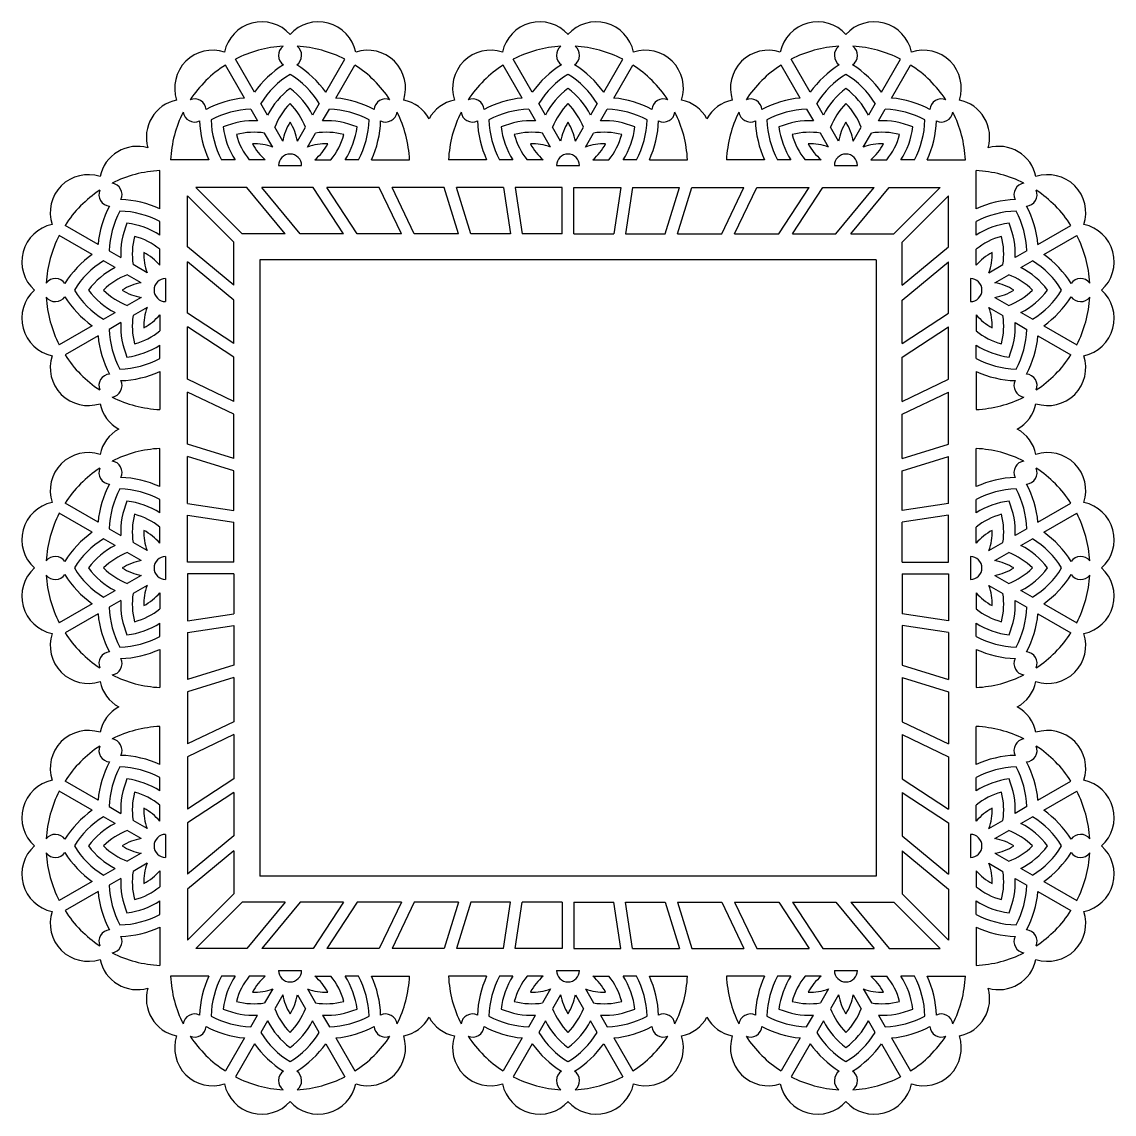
# Model space of a CAD drawing. Extents: x -547 to -71, y 15 to 205.
# Drawn here: x -259.9 to -70.9, y 14.8 to 203.7 of the extents above; entities that cross this region are included whole.
import ezdxf

# ---------------------------------------------------------------- set-up
doc = ezdxf.new("R2010")
doc.units = 0
doc.layers.get('0').update_dxf_attribs({"linetype": 'CONTINUOUS'})

msp = doc.modelspace()

# ---------------------------------------------------------------- linework, layer by layer
for p, q in [((-219.630708, 191.549411), (-222.927062, 197.258863)), ((-207.293326, 191.549411), (-203.996973, 197.258863)), ((-171.567948, 191.549411), (-174.864301, 197.258863)), ((-159.230566, 191.549411), (-155.934213, 197.258863)), ((-123.505187, 191.549411), (-126.801541, 197.258863)), ((-111.167806, 191.549411), (-107.871452, 197.258863)), ((-221.362759, 190.549411), (-224.659113, 196.258863)), ((-205.561276, 190.549411), (-202.264922, 196.258863)), ((-173.299999, 190.549411), (-176.596352, 196.258863)), ((-157.498515, 190.549411), (-154.202162, 196.258863)), ((-125.237238, 190.549411), (-128.533592, 196.258863)), ((-109.435755, 190.549411), (-106.139401, 196.258863)), ((-217.359234, 187.615102), (-218.515902, 189.618511)), ((-208.408132, 189.618511), (-209.564801, 187.615102)), ((-169.296473, 187.615102), (-170.453142, 189.618511)), ((-160.345372, 189.618511), (-161.50204, 187.615102)), ((-121.233713, 187.615102), (-122.390382, 189.618511)), ((-112.282611, 189.618511), (-113.43928, 187.615102)), ((-220.247953, 188.618511), (-219.091285, 186.615102)), ((-207.83275, 186.615102), (-206.676081, 188.618511)), ((-172.185193, 188.618511), (-171.028524, 186.615102)), ((-159.76999, 186.615102), (-158.613321, 188.618511)), ((-124.122433, 188.618511), (-122.965764, 186.615102)), ((-111.707229, 186.615102), (-110.550561, 188.618511)), ((-214.739879, 183.078247), (-216.128875, 185.484059)), ((-212.184156, 183.078247), (-210.795159, 185.484059)), ((-166.677119, 183.078247), (-168.066115, 185.484059)), ((-164.121395, 183.078247), (-162.732399, 185.484059)), ((-118.614358, 183.078247), (-120.003355, 185.484059)), ((-116.058635, 183.078247), (-114.669638, 185.484059)), ((-216.47193, 182.078247), (-217.860926, 184.484059)), ((-210.452105, 182.078247), (-209.063108, 184.484059)), ((-168.409169, 182.078247), (-169.798166, 184.484059)), ((-162.389344, 182.078247), (-161.000348, 184.484059)), ((-120.346409, 182.078247), (-121.735406, 184.484059)), ((-114.326584, 182.078247), (-112.937588, 184.484059)), ((-227.53145, 179.864925), (-234.124157, 179.864925)), ((-222.988501, 179.864925), (-225.301838, 179.864925)), ((-217.749792, 179.864925), (-220.527784, 179.864925)), ((-209.174243, 179.864925), (-206.39625, 179.864925)), ((-201.622196, 179.864925), (-203.935534, 179.864925)), ((-199.392585, 179.864925), (-192.799878, 179.864925)), ((-179.46869, 179.864925), (-186.061397, 179.864925)), ((-174.925741, 179.864925), (-177.239078, 179.864925)), ((-169.687031, 179.864925), (-172.465024, 179.864925)), ((-161.111483, 179.864925), (-158.33349, 179.864925)), ((-153.559436, 179.864925), (-155.872773, 179.864925)), ((-151.329824, 179.864925), (-144.737117, 179.864925)), ((-131.405929, 179.864925), (-137.998636, 179.864925)), ((-126.86298, 179.864925), (-129.176318, 179.864925)), ((-121.624271, 179.864925), (-124.402264, 179.864925)), ((-113.048722, 179.864925), (-110.270729, 179.864925)), ((-105.496675, 179.864925), (-107.810013, 179.864925)), ((-103.267064, 179.864925), (-96.674357, 179.864925)), ((-235.993697, 171.402678), (-235.993697, 177.995385)), ((-215.462017, 178.864925), (-211.462017, 178.864925)), ((-167.399257, 178.864925), (-163.399257, 178.864925)), ((-119.336497, 178.864925), (-115.336497, 178.864925)), ((-94.804817, 171.402678), (-94.804817, 177.995385)), ((-229.779484, 175.064925), (-221.779484, 167.064925)), ((-220.929274, 175.064925), (-229.779484, 175.064925)), ((-214.310659, 167.064925), (-220.929274, 175.064925)), ((-209.483322, 175.064925), (-218.333532, 175.064925)), ((-211.714917, 167.064925), (-218.333532, 175.064925)), ((-204.246093, 167.064925), (-209.483322, 175.064925)), ((-201.855635, 167.064925), (-207.092865, 175.064925)), ((-198.054876, 175.064925), (-207.092865, 175.064925)), ((-194.199032, 167.064925), (-198.054876, 175.064925)), ((-186.796703, 175.064925), (-195.834692, 175.064925)), ((-191.978848, 167.064925), (-195.834692, 175.064925)), ((-184.322244, 167.064925), (-186.796703, 175.064925)), ((-182.228758, 167.064925), (-184.703217, 175.064925)), ((-176.563125, 175.064925), (-184.703217, 175.064925)), ((-176.563125, 175.064925), (-175.325896, 167.064925)), ((-166.399257, 175.064925), (-174.539349, 175.064925)), ((-174.539349, 175.064925), (-173.302119, 167.064925)), ((-166.399257, 167.064925), (-166.399257, 175.064925)), ((-164.399257, 167.064925), (-164.399257, 175.064925)), ((-164.399257, 175.064925), (-156.259165, 175.064925)), ((-156.259165, 175.064925), (-157.496394, 167.064925)), ((-154.235389, 175.064925), (-155.472618, 167.064925)), ((-154.235389, 175.064925), (-146.095297, 175.064925)), ((-148.569756, 167.064925), (-146.095297, 175.064925)), ((-146.476269, 167.064925), (-144.001811, 175.064925)), ((-144.001811, 175.064925), (-134.963822, 175.064925)), ((-138.819666, 167.064925), (-134.963822, 175.064925)), ((-136.599481, 167.064925), (-132.743637, 175.064925)), ((-132.743637, 175.064925), (-123.705649, 175.064925)), ((-128.942878, 167.064925), (-123.705649, 175.064925)), ((-126.552421, 167.064925), (-121.315192, 175.064925)), ((-121.315192, 175.064925), (-112.464982, 175.064925)), ((-119.083597, 167.064925), (-112.464982, 175.064925)), ((-116.487854, 167.064925), (-109.86924, 175.064925)), ((-109.86924, 175.064925), (-101.01903, 175.064925)), ((-101.01903, 175.064925), (-109.01903, 167.064925)), ((-231.193697, 173.650712), (-223.193697, 165.650712)), ((-231.193697, 164.800502), (-231.193697, 173.650712)), ((-99.604817, 173.650712), (-107.604817, 165.650712)), ((-99.604817, 164.800502), (-99.604817, 173.650712)), ((-246.678183, 165.233987), (-252.387635, 168.53034)), ((-235.993697, 166.859729), (-235.993697, 169.173066)), ((-94.804817, 166.859729), (-94.804817, 169.173066)), ((-84.120331, 165.233987), (-78.410879, 168.53034)), ((-247.678183, 163.501936), (-253.387635, 166.79829)), ((-214.310659, 167.064925), (-221.779484, 167.064925)), ((-204.246093, 167.064925), (-211.714917, 167.064925)), ((-194.199032, 167.064925), (-201.855635, 167.064925)), ((-184.322244, 167.064925), (-191.978848, 167.064925)), ((-175.325896, 167.064925), (-182.228758, 167.064925)), ((-166.399257, 167.064925), (-173.302119, 167.064925)), ((-164.399257, 167.064925), (-157.496394, 167.064925)), ((-155.472618, 167.064925), (-148.569756, 167.064925)), ((-146.476269, 167.064925), (-138.819666, 167.064925)), ((-136.599481, 167.064925), (-128.942878, 167.064925)), ((-126.552421, 167.064925), (-119.083597, 167.064925)), ((-116.487854, 167.064925), (-109.01903, 167.064925)), ((-83.120331, 163.501936), (-77.410879, 166.79829)), ((-235.993697, 161.62102), (-235.993697, 164.399012)), ((-223.193697, 158.181887), (-231.193697, 164.800502)), ((-223.193697, 158.181887), (-223.193697, 165.650712)), ((-107.604817, 158.181887), (-107.604817, 165.650712)), ((-107.604817, 158.181887), (-99.604817, 164.800502)), ((-94.804817, 161.62102), (-94.804817, 164.399012)), ((-244.747283, 164.119181), (-242.743874, 162.962512)), ((-218.693697, 162.564925), (-218.693697, 55.976045)), ((-112.104817, 162.564925), (-218.693697, 162.564925)), ((-112.104817, 162.564925), (-112.104817, 55.976045)), ((-86.051231, 164.119181), (-88.05464, 162.962512)), ((-243.743874, 161.230462), (-245.747283, 162.38713)), ((-238.207019, 160.343158), (-240.612831, 161.732154)), ((-223.193697, 155.586145), (-231.193697, 162.20476)), ((-231.193697, 153.35455), (-231.193697, 162.20476)), ((-107.604817, 155.586145), (-99.604817, 162.20476)), ((-99.604817, 153.35455), (-99.604817, 162.20476)), ((-92.591495, 160.343158), (-90.185683, 161.732154)), ((-87.05464, 161.230462), (-85.051231, 162.38713)), ((-239.207019, 158.611107), (-241.612831, 160.000103)), ((-234.993697, 159.333245), (-234.993697, 155.333245)), ((-95.804817, 159.333245), (-95.804817, 155.333245)), ((-91.591495, 158.611107), (-89.185683, 160.000103)), ((-239.207019, 156.055383), (-241.612831, 154.666387)), ((-223.193697, 148.117321), (-223.193697, 155.586145)), ((-107.604817, 148.117321), (-107.604817, 155.586145)), ((-91.591495, 156.055383), (-89.185683, 154.666387)), ((-245.747283, 152.27936), (-243.743874, 153.436029)), ((-238.207019, 154.323333), (-240.612831, 152.934336)), ((-235.993697, 153.045471), (-235.993697, 150.267478)), ((-223.193697, 148.117321), (-231.193697, 153.35455)), ((-107.604817, 148.117321), (-99.604817, 153.35455)), ((-94.804817, 153.045471), (-94.804817, 150.267478)), ((-92.591495, 154.323333), (-90.185683, 152.934336)), ((-85.051231, 152.27936), (-87.05464, 153.436029)), ((-247.678183, 151.164554), (-253.387635, 147.868201)), ((-242.743874, 151.703978), (-244.747283, 150.547309)), ((-88.05464, 151.703978), (-86.051231, 150.547309)), ((-83.120331, 151.164554), (-77.410879, 147.868201)), ((-246.678183, 149.432503), (-252.387635, 146.13615)), ((-231.193697, 141.926104), (-231.193697, 150.964093)), ((-223.193697, 145.726863), (-231.193697, 150.964093)), ((-107.604817, 145.726863), (-99.604817, 150.964093)), ((-99.604817, 141.926104), (-99.604817, 150.964093)), ((-84.120331, 149.432503), (-78.410879, 146.13615)), ((-235.993697, 145.493424), (-235.993697, 147.806762)), ((-94.804817, 145.493424), (-94.804817, 147.806762)), ((-223.193697, 138.07026), (-223.193697, 145.726863)), ((-107.604817, 138.07026), (-107.604817, 145.726863)), ((-235.993697, 143.263813), (-235.993697, 136.671106)), ((-223.193697, 138.07026), (-231.193697, 141.926104)), ((-107.604817, 138.07026), (-99.604817, 141.926104)), ((-94.804817, 143.263813), (-94.804817, 136.671106)), ((-223.193697, 135.850075), (-231.193697, 139.705919)), ((-231.193697, 130.667931), (-231.193697, 139.705919)), ((-107.604817, 135.850075), (-99.604817, 139.705919)), ((-99.604817, 130.667931), (-99.604817, 139.705919)), ((-223.193697, 128.193472), (-223.193697, 135.850075)), ((-107.604817, 128.193472), (-107.604817, 135.850075)), ((-223.193697, 128.193472), (-231.193697, 130.667931)), ((-107.604817, 128.193472), (-99.604817, 130.667931)), ((-235.993697, 123.339917), (-235.993697, 129.932624)), ((-223.193697, 126.099986), (-231.193697, 128.574445)), ((-231.193697, 120.434353), (-231.193697, 128.574445)), ((-107.604817, 126.099986), (-99.604817, 128.574445)), ((-99.604817, 120.434353), (-99.604817, 128.574445)), ((-94.804817, 123.339917), (-94.804817, 129.932624)), ((-223.193697, 119.197124), (-223.193697, 126.099986)), ((-107.604817, 119.197124), (-107.604817, 126.099986)), ((-235.993697, 118.796969), (-235.993697, 121.110306)), ((-94.804817, 118.796969), (-94.804817, 121.110306)), ((-246.678183, 117.171227), (-252.387635, 120.46758)), ((-231.193697, 120.434353), (-223.193697, 119.197124)), ((-99.604817, 120.434353), (-107.604817, 119.197124)), ((-84.120331, 117.171227), (-78.410879, 120.46758)), ((-247.678183, 115.439176), (-253.387635, 118.735529)), ((-231.193697, 110.270485), (-231.193697, 118.410577)), ((-231.193697, 118.410577), (-223.193697, 117.173347)), ((-223.193697, 110.270485), (-223.193697, 117.173347)), ((-99.604817, 118.410577), (-107.604817, 117.173347)), ((-107.604817, 110.270485), (-107.604817, 117.173347)), ((-99.604817, 110.270485), (-99.604817, 118.410577)), ((-83.120331, 115.439176), (-77.410879, 118.735529)), ((-244.747283, 116.056421), (-242.743874, 114.899752)), ((-235.993697, 113.558259), (-235.993697, 116.336252)), ((-94.804817, 113.558259), (-94.804817, 116.336252)), ((-86.051231, 116.056421), (-88.05464, 114.899752)), ((-243.743874, 113.167701), (-245.747283, 114.32437)), ((-238.207019, 112.280397), (-240.612831, 113.669394)), ((-92.591495, 112.280397), (-90.185683, 113.669394)), ((-87.05464, 113.167701), (-85.051231, 114.32437)), ((-239.207019, 110.548347), (-241.612831, 111.937343)), ((-91.591495, 110.548347), (-89.185683, 111.937343)), ((-234.993697, 111.270485), (-234.993697, 107.270485)), ((-223.193697, 110.270485), (-231.193697, 110.270485)), ((-107.604817, 110.270485), (-99.604817, 110.270485)), ((-95.804817, 111.270485), (-95.804817, 107.270485)), ((-239.207019, 107.992623), (-241.612831, 106.603627)), ((-223.193697, 108.270485), (-231.193697, 108.270485)), ((-231.193697, 108.270485), (-231.193697, 100.130393)), ((-223.193697, 108.270485), (-223.193697, 101.367622)), ((-107.604817, 108.270485), (-99.604817, 108.270485)), ((-107.604817, 108.270485), (-107.604817, 101.367622)), ((-99.604817, 108.270485), (-99.604817, 100.130393)), ((-91.591495, 107.992623), (-89.185683, 106.603627)), ((-238.207019, 106.260572), (-240.612831, 104.871576)), ((-92.591495, 106.260572), (-90.185683, 104.871576)), ((-245.747283, 104.2166), (-243.743874, 105.373268)), ((-235.993697, 104.982711), (-235.993697, 102.204718)), ((-94.804817, 104.982711), (-94.804817, 102.204718)), ((-85.051231, 104.2166), (-87.05464, 105.373268)), ((-247.678183, 103.101794), (-253.387635, 99.80544)), ((-242.743874, 103.641218), (-244.747283, 102.484549)), ((-88.05464, 103.641218), (-86.051231, 102.484549)), ((-83.120331, 103.101794), (-77.410879, 99.80544)), ((-246.678183, 101.369743), (-252.387635, 98.07339)), ((-231.193697, 100.130393), (-223.193697, 101.367622)), ((-99.604817, 100.130393), (-107.604817, 101.367622)), ((-84.120331, 101.369743), (-78.410879, 98.07339)), ((-235.993697, 97.430664), (-235.993697, 99.744001)), ((-231.193697, 98.106617), (-223.193697, 99.343846)), ((-223.193697, 99.343846), (-223.193697, 92.440983)), ((-99.604817, 98.106617), (-107.604817, 99.343846)), ((-107.604817, 99.343846), (-107.604817, 92.440983)), ((-94.804817, 97.430664), (-94.804817, 99.744001)), ((-231.193697, 98.106617), (-231.193697, 89.966525)), ((-99.604817, 98.106617), (-99.604817, 89.966525)), ((-235.993697, 95.201052), (-235.993697, 88.608345)), ((-94.804817, 95.201052), (-94.804817, 88.608345)), ((-223.193697, 92.440983), (-231.193697, 89.966525)), ((-107.604817, 92.440983), (-99.604817, 89.966525)), ((-223.193697, 90.347497), (-231.193697, 87.873039)), ((-223.193697, 90.347497), (-223.193697, 82.690894)), ((-107.604817, 90.347497), (-99.604817, 87.873039)), ((-107.604817, 90.347497), (-107.604817, 82.690894)), ((-231.193697, 87.873039), (-231.193697, 78.83505)), ((-99.604817, 87.873039), (-99.604817, 78.83505)), ((-235.993697, 75.277157), (-235.993697, 81.869864)), ((-223.193697, 82.690894), (-231.193697, 78.83505)), ((-107.604817, 82.690894), (-99.604817, 78.83505)), ((-94.804817, 75.277157), (-94.804817, 81.869864)), ((-223.193697, 80.470709), (-231.193697, 76.614865)), ((-223.193697, 80.470709), (-223.193697, 72.814106)), ((-107.604817, 80.470709), (-99.604817, 76.614865)), ((-107.604817, 80.470709), (-107.604817, 72.814106)), ((-231.193697, 76.614865), (-231.193697, 67.576877)), ((-99.604817, 76.614865), (-99.604817, 67.576877)), ((-246.678183, 69.108466), (-252.387635, 72.40482)), ((-235.993697, 70.734208), (-235.993697, 73.047546)), ((-223.193697, 72.814106), (-231.193697, 67.576877)), ((-107.604817, 72.814106), (-99.604817, 67.576877)), ((-94.804817, 70.734208), (-94.804817, 73.047546)), ((-84.120331, 69.108466), (-78.410879, 72.40482)), ((-247.678183, 67.376415), (-253.387635, 70.672769)), ((-223.193697, 70.423649), (-231.193697, 65.18642)), ((-223.193697, 70.423649), (-223.193697, 62.954825)), ((-107.604817, 70.423649), (-99.604817, 65.18642)), ((-107.604817, 70.423649), (-107.604817, 62.954825)), ((-83.120331, 67.376415), (-77.410879, 70.672769)), ((-235.993697, 65.495499), (-235.993697, 68.273492)), ((-94.804817, 65.495499), (-94.804817, 68.273492)), ((-243.743874, 65.104941), (-245.747283, 66.26161)), ((-244.747283, 67.99366), (-242.743874, 66.836992)), ((-86.051231, 67.99366), (-88.05464, 66.836992)), ((-87.05464, 65.104941), (-85.051231, 66.26161)), ((-238.207019, 64.217637), (-240.612831, 65.606633)), ((-231.193697, 65.18642), (-231.193697, 56.33621)), ((-99.604817, 65.18642), (-99.604817, 56.33621)), ((-92.591495, 64.217637), (-90.185683, 65.606633)), ((-239.207019, 62.485586), (-241.612831, 63.874583)), ((-234.993697, 63.207724), (-234.993697, 59.207724)), ((-223.193697, 62.954825), (-231.193697, 56.33621)), ((-107.604817, 62.954825), (-99.604817, 56.33621)), ((-95.804817, 63.207724), (-95.804817, 59.207724)), ((-91.591495, 62.485586), (-89.185683, 63.874583)), ((-239.207019, 59.929863), (-241.612831, 58.540866)), ((-223.193697, 60.359082), (-231.193697, 53.740468)), ((-223.193697, 60.359082), (-223.193697, 52.890258)), ((-107.604817, 60.359082), (-99.604817, 53.740468)), ((-107.604817, 60.359082), (-107.604817, 52.890258)), ((-91.591495, 59.929863), (-89.185683, 58.540866)), ((-245.747283, 56.153839), (-243.743874, 57.310508)), ((-238.207019, 58.197812), (-240.612831, 56.808816)), ((-235.993697, 56.91995), (-235.993697, 54.141957)), ((-94.804817, 56.91995), (-94.804817, 54.141957)), ((-92.591495, 58.197812), (-90.185683, 56.808816)), ((-85.051231, 56.153839), (-87.05464, 57.310508)), ((-247.678183, 55.039034), (-253.387635, 51.74268)), ((-242.743874, 55.578457), (-244.747283, 54.421788)), ((-112.104817, 55.976045), (-218.693697, 55.976045)), ((-88.05464, 55.578457), (-86.051231, 54.421788)), ((-83.120331, 55.039034), (-77.410879, 51.74268)), ((-246.678183, 53.306983), (-252.387635, 50.010629)), ((-231.193697, 53.740468), (-231.193697, 44.890258)), ((-99.604817, 53.740468), (-99.604817, 44.890258)), ((-84.120331, 53.306983), (-78.410879, 50.010629)), ((-235.993697, 49.367903), (-235.993697, 51.681241)), ((-231.193697, 44.890258), (-223.193697, 52.890258)), ((-229.779484, 43.476045), (-221.779484, 51.476045)), ((-214.310659, 51.476045), (-221.779484, 51.476045)), ((-214.310659, 51.476045), (-220.929274, 43.476045)), ((-211.714917, 51.476045), (-218.333532, 43.476045)), ((-204.246093, 51.476045), (-211.714917, 51.476045)), ((-204.246093, 51.476045), (-209.483322, 43.476045)), ((-201.855635, 51.476045), (-207.092865, 43.476045)), ((-194.199032, 51.476045), (-201.855635, 51.476045)), ((-194.199032, 51.476045), (-198.054876, 43.476045)), ((-191.978848, 51.476045), (-195.834692, 43.476045)), ((-184.322244, 51.476045), (-191.978848, 51.476045)), ((-184.322244, 51.476045), (-186.796703, 43.476045)), ((-182.228758, 51.476045), (-184.703217, 43.476045)), ((-175.325896, 51.476045), (-182.228758, 51.476045)), ((-176.563125, 43.476045), (-175.325896, 51.476045)), ((-174.539349, 43.476045), (-173.302119, 51.476045)), ((-166.399257, 51.476045), (-173.302119, 51.476045)), ((-166.399257, 51.476045), (-166.399257, 43.476045)), ((-164.399257, 51.476045), (-157.496394, 51.476045)), ((-164.399257, 51.476045), (-164.399257, 43.476045)), ((-156.259165, 43.476045), (-157.496394, 51.476045)), ((-154.235389, 43.476045), (-155.472618, 51.476045)), ((-155.472618, 51.476045), (-148.569756, 51.476045)), ((-148.569756, 51.476045), (-146.095297, 43.476045)), ((-146.476269, 51.476045), (-144.001811, 43.476045)), ((-146.476269, 51.476045), (-138.819666, 51.476045)), ((-138.819666, 51.476045), (-134.963822, 43.476045)), ((-136.599481, 51.476045), (-132.743637, 43.476045)), ((-136.599481, 51.476045), (-128.942878, 51.476045)), ((-128.942878, 51.476045), (-123.705649, 43.476045)), ((-126.552421, 51.476045), (-121.315192, 43.476045)), ((-126.552421, 51.476045), (-119.083597, 51.476045)), ((-119.083597, 51.476045), (-112.464982, 43.476045)), ((-116.487854, 51.476045), (-109.86924, 43.476045)), ((-116.487854, 51.476045), (-109.01903, 51.476045)), ((-101.01903, 43.476045), (-109.01903, 51.476045)), ((-99.604817, 44.890258), (-107.604817, 52.890258)), ((-94.804817, 49.367903), (-94.804817, 51.681241)), ((-235.993697, 47.138292), (-235.993697, 40.545585)), ((-94.804817, 47.138292), (-94.804817, 40.545585)), ((-220.929274, 43.476045), (-229.779484, 43.476045)), ((-209.483322, 43.476045), (-218.333532, 43.476045)), ((-198.054876, 43.476045), (-207.092865, 43.476045)), ((-186.796703, 43.476045), (-195.834692, 43.476045)), ((-176.563125, 43.476045), (-184.703217, 43.476045)), ((-166.399257, 43.476045), (-174.539349, 43.476045)), ((-164.399257, 43.476045), (-156.259165, 43.476045)), ((-154.235389, 43.476045), (-146.095297, 43.476045)), ((-144.001811, 43.476045), (-134.963822, 43.476045)), ((-132.743637, 43.476045), (-123.705649, 43.476045)), ((-121.315192, 43.476045), (-112.464982, 43.476045)), ((-109.86924, 43.476045), (-101.01903, 43.476045)), ((-215.462017, 39.676045), (-211.462017, 39.676045)), ((-167.399257, 39.676045), (-163.399257, 39.676045)), ((-119.336497, 39.676045), (-115.336497, 39.676045)), ((-227.53145, 38.676045), (-234.124157, 38.676045)), ((-222.988501, 38.676045), (-225.301838, 38.676045)), ((-217.749792, 38.676045), (-220.527784, 38.676045)), ((-209.174243, 38.676045), (-206.39625, 38.676045)), ((-201.622196, 38.676045), (-203.935534, 38.676045)), ((-199.392585, 38.676045), (-192.799878, 38.676045)), ((-179.46869, 38.676045), (-186.061397, 38.676045)), ((-174.925741, 38.676045), (-177.239078, 38.676045)), ((-169.687031, 38.676045), (-172.465024, 38.676045)), ((-161.111483, 38.676045), (-158.33349, 38.676045)), ((-153.559436, 38.676045), (-155.872773, 38.676045)), ((-151.329824, 38.676045), (-144.737117, 38.676045)), ((-131.405929, 38.676045), (-137.998636, 38.676045)), ((-126.86298, 38.676045), (-129.176318, 38.676045)), ((-121.624271, 38.676045), (-124.402264, 38.676045)), ((-113.048722, 38.676045), (-110.270729, 38.676045)), ((-105.496675, 38.676045), (-107.810013, 38.676045)), ((-103.267064, 38.676045), (-96.674357, 38.676045)), ((-216.47193, 36.462723), (-217.860926, 34.056911)), ((-210.452105, 36.462723), (-209.063108, 34.056911)), ((-168.409169, 36.462723), (-169.798166, 34.056911)), ((-162.389344, 36.462723), (-161.000348, 34.056911)), ((-120.346409, 36.462723), (-121.735406, 34.056911)), ((-114.326584, 36.462723), (-112.937588, 34.056911)), ((-214.739879, 35.462723), (-216.128875, 33.056911)), ((-212.184156, 35.462723), (-210.795159, 33.056911)), ((-166.677119, 35.462723), (-168.066115, 33.056911)), ((-164.121395, 35.462723), (-162.732399, 33.056911)), ((-118.614358, 35.462723), (-120.003355, 33.056911)), ((-116.058635, 35.462723), (-114.669638, 33.056911)), ((-220.247953, 29.922459), (-219.091285, 31.925868)), ((-217.359234, 30.925868), (-218.515902, 28.922459)), ((-208.408132, 28.922459), (-209.564801, 30.925868)), ((-207.83275, 31.925868), (-206.676081, 29.922459)), ((-172.185193, 29.922459), (-171.028524, 31.925868)), ((-169.296473, 30.925868), (-170.453142, 28.922459)), ((-160.345372, 28.922459), (-161.50204, 30.925868)), ((-159.76999, 31.925868), (-158.613321, 29.922459)), ((-124.122433, 29.922459), (-122.965764, 31.925868)), ((-121.233713, 30.925868), (-122.390382, 28.922459)), ((-112.282611, 28.922459), (-113.43928, 30.925868)), ((-111.707229, 31.925868), (-110.550561, 29.922459)), ((-221.362759, 27.991558), (-224.659113, 22.282107)), ((-219.630708, 26.991558), (-222.927062, 21.282107)), ((-207.293326, 26.991558), (-203.996973, 21.282107)), ((-205.561276, 27.991558), (-202.264922, 22.282107)), ((-173.299999, 27.991558), (-176.596352, 22.282107)), ((-171.567948, 26.991558), (-174.864301, 21.282107)), ((-159.230566, 26.991558), (-155.934213, 21.282107)), ((-157.498515, 27.991558), (-154.202162, 22.282107)), ((-125.237238, 27.991558), (-128.533592, 22.282107)), ((-123.505187, 26.991558), (-126.801541, 21.282107)), ((-111.167806, 26.991558), (-107.871452, 21.282107)), ((-109.435755, 27.991558), (-106.139401, 22.282107))]:
    msp.add_line(p, q)
for centre, radius, start, end in [((-218.357141, 197.133776), 6.593657, 42.063824, 167.936176), ((-208.566893, 197.133776), 6.593657, 12.063824, 137.936176), ((-170.294381, 197.133776), 6.593657, 42.063824, 167.936176), ((-160.504133, 197.133776), 6.593657, 12.063824, 137.936176), ((-122.231621, 197.133776), 6.593657, 42.063824, 167.936176), ((-112.441373, 197.133776), 6.593657, 12.063824, 137.936176), ((-226.835745, 192.238653), 6.593657, 72.063824, 197.936176), ((-213.462017, 178.864925), 20.686324, 93.388593, 117.229178), ((-213.462017, 197.932377), 2, 127.687899, 235.13694), ((-213.462017, 197.932377), 2, 304.86306, 52.312101), ((-213.462017, 178.864925), 20.686324, 62.770822, 86.611407), ((-200.08829, 192.238653), 6.593657, 342.063824, 107.936176), ((-178.772984, 192.238653), 6.593657, 72.063824, 197.936176), ((-165.399257, 178.864925), 20.686324, 93.388593, 117.229178), ((-165.399257, 197.932377), 2, 127.687899, 235.13694), ((-165.399257, 197.932377), 2, 304.86306, 52.312101), ((-165.399257, 178.864925), 20.686324, 62.770822, 86.611407), ((-152.02553, 192.238653), 6.593657, 342.063824, 107.936176), ((-130.710224, 192.238653), 6.593657, 72.063824, 197.936176), ((-117.336497, 178.864925), 20.686324, 93.388593, 117.229178), ((-117.336497, 197.932377), 2, 127.687899, 235.13694), ((-117.336497, 197.932377), 2, 304.86306, 52.312101), ((-117.336497, 178.864925), 20.686324, 62.770822, 86.611407), ((-103.962769, 192.238653), 6.593657, 342.063824, 107.936176), ((-213.462017, 178.864925), 20.686324, 122.770822, 146.611407), ((-205.200022, 181.289808), 17.706049, 122.085714, 144.588793), ((-205.200022, 181.289808), 15.706049, 121.738219, 147.975195), ((-221.724012, 181.289808), 15.706049, 32.024805, 58.261781), ((-221.724012, 181.289808), 17.706049, 35.411207, 57.914286), ((-213.462017, 178.864925), 20.686324, 33.388593, 57.229178), ((-165.399257, 178.864925), 20.686324, 122.770822, 146.611407), ((-157.137262, 181.289808), 17.706049, 122.085714, 144.588793), ((-157.137262, 181.289808), 15.706049, 121.738219, 147.975195), ((-173.661252, 181.289808), 15.706049, 32.024805, 58.261781), ((-173.661252, 181.289808), 17.706049, 35.411207, 57.914286), ((-165.399257, 178.864925), 20.686324, 33.388593, 57.229178), ((-117.336497, 178.864925), 20.686324, 122.770822, 146.611407), ((-109.074501, 181.289808), 17.706049, 122.085714, 144.588793), ((-109.074501, 181.289808), 15.706049, 121.738219, 147.975195), ((-125.598492, 181.289808), 15.706049, 32.024805, 58.261781), ((-125.598492, 181.289808), 17.706049, 35.411207, 57.914286), ((-117.336497, 178.864925), 20.686324, 33.388593, 57.229178), ((-205.200022, 181.289808), 13.706049, 127.070639, 152.51628), ((-221.724012, 181.289808), 13.706049, 27.48372, 52.929361), ((-157.137262, 181.289808), 13.706049, 127.070639, 152.51628), ((-173.661252, 181.289808), 13.706049, 27.48372, 52.929361), ((-109.074501, 181.289808), 13.706049, 127.070639, 152.51628), ((-125.598492, 181.289808), 13.706049, 27.48372, 52.929361), ((-231.730869, 183.760049), 6.593657, 102.063824, 196.028721), ((-229.974915, 188.398651), 2, 4.86306, 112.312101), ((-219.693025, 172.922269), 17.706049, 95.411207, 117.914286), ((-205.200022, 181.289808), 11.706049, 134.893285, 159.004306), ((-221.724012, 181.289808), 11.706049, 20.995694, 45.106715), ((-207.23101, 172.922269), 17.706049, 62.085714, 84.588793), ((-196.94912, 188.398651), 2, 67.687899, 175.13694), ((-195.193166, 183.760049), 6.593657, 29.078999, 77.936176), ((-183.668108, 183.760049), 6.593657, 102.063824, 150.921001), ((-181.912154, 188.398651), 2, 4.86306, 112.312101), ((-171.630264, 172.922269), 17.706049, 95.411207, 117.914286), ((-157.137262, 181.289808), 11.706049, 134.893285, 159.004306), ((-173.661252, 181.289808), 11.706049, 20.995694, 45.106715), ((-159.168249, 172.922269), 17.706049, 62.085714, 84.588793), ((-148.88636, 188.398651), 2, 67.687899, 175.13694), ((-147.130406, 183.760049), 6.593657, 29.078999, 77.936176), ((-135.605348, 183.760049), 6.593657, 102.063824, 150.921001), ((-133.849394, 188.398651), 2, 4.86306, 112.312101), ((-123.567504, 172.922269), 17.706049, 95.411207, 117.914286), ((-109.074501, 181.289808), 11.706049, 134.893285, 159.004306), ((-125.598492, 181.289808), 11.706049, 20.995694, 45.106715), ((-111.105489, 172.922269), 17.706049, 62.085714, 84.588793), ((-100.823599, 188.398651), 2, 67.687899, 175.13694), ((-99.067645, 183.760049), 6.593657, 343.971279, 77.936176), ((-213.462017, 178.864925), 20.686324, 153.388593, 177.229178), ((-229.974915, 188.398651), 2, 187.687899, 295.13694), ((-219.693025, 172.922269), 15.706049, 92.024805, 118.261781), ((-207.23101, 172.922269), 15.706049, 61.738219, 87.975195), ((-196.94912, 188.398651), 2, 244.86306, 352.312101), ((-213.462017, 178.864925), 20.686324, 2.770822, 26.611407), ((-165.399257, 178.864925), 20.686324, 153.388593, 177.229178), ((-181.912154, 188.398651), 2, 187.687899, 295.13694), ((-171.630264, 172.922269), 15.706049, 92.024805, 118.261781), ((-159.168249, 172.922269), 15.706049, 61.738219, 87.975195), ((-148.88636, 188.398651), 2, 244.86306, 352.312101), ((-165.399257, 178.864925), 20.686324, 2.770822, 26.611407), ((-117.336497, 178.864925), 20.686324, 153.388593, 177.229178), ((-133.849394, 188.398651), 2, 187.687899, 295.13694), ((-123.567504, 172.922269), 15.706049, 92.024805, 118.261781), ((-111.105489, 172.922269), 15.706049, 61.738219, 87.975195), ((-100.823599, 188.398651), 2, 244.86306, 352.312101), ((-117.336497, 178.864925), 20.686324, 2.770822, 26.611407), ((-211.43103, 187.232464), 17.706049, 182.085714, 204.588793), ((-211.43103, 187.232464), 15.706049, 181.738219, 207.975195), ((-211.43103, 187.232464), 13.706049, 187.070639, 212.51628), ((-219.693025, 172.922269), 13.706049, 87.48372, 112.929361), ((-205.200022, 181.289808), 9.706049, 148.34475, 169.381994), ((-221.724012, 181.289808), 9.706049, 10.618006, 31.65525), ((-207.23101, 172.922269), 13.706049, 67.070639, 92.51628), ((-215.493005, 187.232464), 13.706049, 327.48372, 352.929361), ((-215.493005, 187.232464), 15.706049, 332.024805, 358.261781), ((-215.493005, 187.232464), 17.706049, 335.411207, 357.914286), ((-163.368269, 187.232464), 17.706049, 182.085714, 204.588793), ((-163.368269, 187.232464), 15.706049, 181.738219, 207.975195), ((-163.368269, 187.232464), 13.706049, 187.070639, 212.51628), ((-171.630264, 172.922269), 13.706049, 87.48372, 112.929361), ((-157.137262, 181.289808), 9.706049, 148.34475, 169.381994), ((-173.661252, 181.289808), 9.706049, 10.618006, 31.65525), ((-159.168249, 172.922269), 13.706049, 67.070639, 92.51628), ((-167.430245, 187.232464), 13.706049, 327.48372, 352.929361), ((-167.430245, 187.232464), 15.706049, 332.024805, 358.261781), ((-167.430245, 187.232464), 17.706049, 335.411207, 357.914286), ((-115.305509, 187.232464), 17.706049, 182.085714, 204.588793), ((-115.305509, 187.232464), 15.706049, 181.738219, 207.975195), ((-115.305509, 187.232464), 13.706049, 187.070639, 212.51628), ((-123.567504, 172.922269), 13.706049, 87.48372, 112.929361), ((-109.074501, 181.289808), 9.706049, 148.34475, 169.381994), ((-125.598492, 181.289808), 9.706049, 10.618006, 31.65525), ((-111.105489, 172.922269), 13.706049, 67.070639, 92.51628), ((-119.367484, 187.232464), 13.706049, 327.48372, 352.929361), ((-119.367484, 187.232464), 15.706049, 332.024805, 358.261781), ((-119.367484, 187.232464), 17.706049, 335.411207, 357.914286), ((-219.693025, 172.922269), 11.706049, 80.995694, 105.106715), ((-211.43103, 187.232464), 11.706049, 194.893285, 219.004306), ((-207.23101, 172.922269), 11.706049, 74.893285, 99.004306), ((-215.493005, 187.232464), 11.706049, 320.995694, 345.106715), ((-171.630264, 172.922269), 11.706049, 80.995694, 105.106715), ((-163.368269, 187.232464), 11.706049, 194.893285, 219.004306), ((-159.168249, 172.922269), 11.706049, 74.893285, 99.004306), ((-167.430245, 187.232464), 11.706049, 320.995694, 345.106715), ((-123.567504, 172.922269), 11.706049, 80.995694, 105.106715), ((-115.305509, 187.232464), 11.706049, 194.893285, 219.004306), ((-111.105489, 172.922269), 11.706049, 74.893285, 99.004306), ((-119.367484, 187.232464), 11.706049, 320.995694, 345.106715), ((-239.888821, 175.602096), 6.593657, 73.971279, 167.936176), ((-219.693025, 172.922269), 9.706049, 70.618006, 91.65525), ((-211.43103, 187.232464), 9.706049, 208.34475, 229.381994), ((-207.23101, 172.922269), 9.706049, 88.34475, 109.381994), ((-215.493005, 187.232464), 9.706049, 310.618006, 331.65525), ((-171.630264, 172.922269), 9.706049, 70.618006, 91.65525), ((-163.368269, 187.232464), 9.706049, 208.34475, 229.381994), ((-159.168249, 172.922269), 9.706049, 88.34475, 109.381994), ((-167.430245, 187.232464), 9.706049, 310.618006, 331.65525), ((-123.567504, 172.922269), 9.706049, 70.618006, 91.65525), ((-115.305509, 187.232464), 9.706049, 208.34475, 229.381994), ((-111.105489, 172.922269), 9.706049, 88.34475, 109.381994), ((-119.367484, 187.232464), 9.706049, 310.618006, 331.65525), ((-90.909693, 175.602096), 6.593657, 12.063824, 106.028721), ((-213.462017, 178.864925), 2, 360, 180), ((-165.399257, 178.864925), 2, 360, 180), ((-117.336497, 178.864925), 2, 360, 180), ((-234.993697, 157.333245), 20.686324, 92.770822, 116.611407), ((-95.804817, 157.333245), 20.686324, 63.388593, 87.229178), ((-248.367425, 170.706973), 6.593657, 72.063824, 197.936176), ((-244.527423, 173.846142), 2, 334.86306, 82.312101), ((-86.271091, 173.846142), 2, 97.687899, 205.13694), ((-82.431089, 170.706973), 6.593657, 342.063824, 107.936176), ((-234.993697, 157.333245), 20.686324, 123.388593, 147.229178), ((-244.527423, 173.846142), 2, 157.687899, 265.13694), ((-86.271091, 173.846142), 2, 274.86306, 22.312101), ((-95.804817, 157.333245), 20.686324, 32.770822, 56.611407), ((-243.361236, 155.302258), 17.706049, 65.411207, 87.914286), ((-87.437278, 155.302258), 17.706049, 92.085714, 114.588793), ((-229.051041, 163.564253), 17.706049, 152.085714, 174.588793), ((-229.051041, 163.564253), 15.706049, 151.738219, 177.975195), ((-243.361236, 155.302258), 15.706049, 62.024805, 88.261781), ((-87.437278, 155.302258), 15.706049, 91.738219, 117.975195), ((-101.747473, 163.564253), 15.706049, 2.024805, 28.261781), ((-101.747473, 163.564253), 17.706049, 5.411207, 27.914286), ((-253.262549, 162.228369), 6.593657, 102.063824, 227.936176), ((-229.051041, 163.564253), 13.706049, 157.070639, 182.51628), ((-243.361236, 155.302258), 13.706049, 57.48372, 82.929361), ((-87.437278, 155.302258), 13.706049, 97.070639, 122.51628), ((-101.747473, 163.564253), 13.706049, 357.48372, 22.929361), ((-77.535965, 162.228369), 6.593657, 312.063824, 77.936176), ((-234.993697, 157.333245), 20.686324, 152.770822, 176.611407), ((-229.051041, 163.564253), 11.706049, 164.893285, 189.004306), ((-243.361236, 155.302258), 11.706049, 50.995694, 75.106715), ((-87.437278, 155.302258), 11.706049, 104.893285, 129.004306), ((-101.747473, 163.564253), 11.706049, 350.995694, 15.106715), ((-95.804817, 157.333245), 20.686324, 3.388593, 27.229178), ((-237.41858, 149.07125), 17.706049, 125.411207, 147.914286), ((-229.051041, 163.564253), 9.706049, 178.34475, 199.381994), ((-243.361236, 155.302258), 9.706049, 40.618006, 61.65525), ((-87.437278, 155.302258), 9.706049, 118.34475, 139.381994), ((-101.747473, 163.564253), 9.706049, 340.618006, 1.65525), ((-93.379934, 149.07125), 17.706049, 32.085714, 54.588793), ((-237.41858, 149.07125), 15.706049, 122.024805, 148.261781), ((-237.41858, 149.07125), 13.706049, 117.48372, 142.929361), ((-93.379934, 149.07125), 13.706049, 37.070639, 62.51628), ((-93.379934, 149.07125), 15.706049, 31.738219, 57.975195), ((-254.061149, 157.333245), 2, 34.86306, 142.312101), ((-237.41858, 149.07125), 11.706049, 110.995694, 135.106715), ((-234.993697, 157.333245), 2, 90, 270), ((-95.804817, 157.333245), 2, 270, 90), ((-93.379934, 149.07125), 11.706049, 44.893285, 69.004306), ((-76.737365, 157.333245), 2, 37.687899, 145.13694), ((-253.262549, 152.438121), 6.593657, 132.063824, 257.936176), ((-237.41858, 165.59524), 15.706049, 211.738219, 237.975195), ((-237.41858, 165.59524), 13.706049, 217.070639, 242.51628), ((-237.41858, 165.59524), 11.706049, 224.893285, 249.004306), ((-237.41858, 149.07125), 9.706049, 100.618006, 121.65525), ((-237.41858, 165.59524), 9.706049, 238.34475, 259.381994), ((-93.379934, 149.07125), 9.706049, 58.34475, 79.381994), ((-93.379934, 165.59524), 9.706049, 280.618006, 301.65525), ((-93.379934, 165.59524), 11.706049, 290.995694, 315.106715), ((-93.379934, 165.59524), 13.706049, 297.48372, 322.929361), ((-93.379934, 165.59524), 15.706049, 302.024805, 328.261781), ((-77.535965, 152.438121), 6.593657, 282.063824, 47.936176), ((-254.061149, 157.333245), 2, 217.687899, 325.13694), ((-234.993697, 157.333245), 20.686324, 183.388593, 207.229178), ((-237.41858, 165.59524), 17.706049, 212.085714, 234.588793), ((-93.379934, 165.59524), 17.706049, 305.411207, 327.914286), ((-76.737365, 157.333245), 2, 214.86306, 322.312101), ((-95.804817, 157.333245), 20.686324, 332.770822, 356.611407), ((-229.051041, 151.102238), 9.706049, 160.618006, 181.65525), ((-243.361236, 159.364233), 9.706049, 298.34475, 319.381994), ((-87.437278, 159.364233), 9.706049, 220.618006, 241.65525), ((-101.747473, 151.102238), 9.706049, 358.34475, 19.381994), ((-229.051041, 151.102238), 13.706049, 177.48372, 202.929361), ((-229.051041, 151.102238), 11.706049, 170.995694, 195.106715), ((-101.747473, 151.102238), 11.706049, 344.893285, 9.004306), ((-101.747473, 151.102238), 13.706049, 337.070639, 2.51628), ((-229.051041, 151.102238), 17.706049, 185.411207, 207.914286), ((-229.051041, 151.102238), 15.706049, 182.024805, 208.261781), ((-243.361236, 159.364233), 11.706049, 284.893285, 309.004306), ((-87.437278, 159.364233), 11.706049, 230.995694, 255.106715), ((-101.747473, 151.102238), 15.706049, 331.738219, 357.975195), ((-101.747473, 151.102238), 17.706049, 332.085714, 354.588793), ((-243.361236, 159.364233), 13.706049, 277.070639, 302.51628), ((-87.437278, 159.364233), 13.706049, 237.48372, 262.929361), ((-248.367425, 143.959518), 6.593657, 162.063824, 287.936176), ((-234.993697, 157.333245), 20.686324, 212.770822, 236.611407), ((-243.361236, 159.364233), 15.706049, 271.738219, 297.975195), ((-87.437278, 159.364233), 15.706049, 242.024805, 268.261781), ((-82.431089, 143.959518), 6.593657, 252.063824, 17.936176), ((-95.804817, 157.333245), 20.686324, 303.388593, 327.229178), ((-244.527423, 140.820348), 2, 94.86306, 202.312101), ((-243.361236, 159.364233), 17.706049, 272.085714, 294.588793), ((-87.437278, 159.364233), 17.706049, 245.411207, 267.914286), ((-86.271091, 140.820348), 2, 337.687899, 85.13694), ((-244.527423, 140.820348), 2, 277.687899, 25.13694), ((-86.271091, 140.820348), 2, 154.86306, 262.312101), ((-234.993697, 157.333245), 20.686324, 243.388593, 267.229178), ((-95.804817, 157.333245), 20.686324, 272.770822, 296.611407), ((-239.888821, 139.064394), 6.593657, 192.063824, 240.921001), ((-90.909693, 139.064394), 6.593657, 299.078999, 347.936176), ((-239.888821, 127.539336), 6.593657, 119.078999, 167.936176), ((-90.909693, 127.539336), 6.593657, 12.063824, 60.921001), ((-248.367425, 122.644212), 6.593657, 72.063824, 197.936176), ((-234.993697, 109.270485), 20.686324, 92.770822, 116.611407), ((-95.804817, 109.270485), 20.686324, 63.388593, 87.229178), ((-82.431089, 122.644212), 6.593657, 342.063824, 107.936176), ((-244.527423, 125.783382), 2, 334.86306, 82.312101), ((-86.271091, 125.783382), 2, 97.687899, 205.13694), ((-234.993697, 109.270485), 20.686324, 123.388593, 147.229178), ((-244.527423, 125.783382), 2, 157.687899, 265.13694), ((-243.361236, 107.239497), 17.706049, 65.411207, 87.914286), ((-87.437278, 107.239497), 17.706049, 92.085714, 114.588793), ((-86.271091, 125.783382), 2, 274.86306, 22.312101), ((-95.804817, 109.270485), 20.686324, 32.770822, 56.611407), ((-229.051041, 115.501492), 17.706049, 152.085714, 174.588793), ((-229.051041, 115.501492), 15.706049, 151.738219, 177.975195), ((-243.361236, 107.239497), 15.706049, 62.024805, 88.261781), ((-87.437278, 107.239497), 15.706049, 91.738219, 117.975195), ((-101.747473, 115.501492), 15.706049, 2.024805, 28.261781), ((-101.747473, 115.501492), 17.706049, 5.411207, 27.914286), ((-253.262549, 114.165609), 6.593657, 102.063824, 227.936176), ((-229.051041, 115.501492), 13.706049, 157.070639, 182.51628), ((-243.361236, 107.239497), 13.706049, 57.48372, 82.929361), ((-87.437278, 107.239497), 13.706049, 97.070639, 122.51628), ((-101.747473, 115.501492), 13.706049, 357.48372, 22.929361), ((-77.535965, 114.165609), 6.593657, 312.063824, 77.936176), ((-234.993697, 109.270485), 20.686324, 152.770822, 176.611407), ((-229.051041, 115.501492), 11.706049, 164.893285, 189.004306), ((-243.361236, 107.239497), 11.706049, 50.995694, 75.106715), ((-87.437278, 107.239497), 11.706049, 104.893285, 129.004306), ((-101.747473, 115.501492), 11.706049, 350.995694, 15.106715), ((-95.804817, 109.270485), 20.686324, 3.388593, 27.229178), ((-237.41858, 101.00849), 17.706049, 125.411207, 147.914286), ((-229.051041, 115.501492), 9.706049, 178.34475, 199.381994), ((-243.361236, 107.239497), 9.706049, 40.618006, 61.65525), ((-87.437278, 107.239497), 9.706049, 118.34475, 139.381994), ((-101.747473, 115.501492), 9.706049, 340.618006, 1.65525), ((-93.379934, 101.00849), 17.706049, 32.085714, 54.588793), ((-237.41858, 101.00849), 15.706049, 122.024805, 148.261781), ((-93.379934, 101.00849), 15.706049, 31.738219, 57.975195), ((-237.41858, 101.00849), 13.706049, 117.48372, 142.929361), ((-237.41858, 101.00849), 11.706049, 110.995694, 135.106715), ((-93.379934, 101.00849), 11.706049, 44.893285, 69.004306), ((-93.379934, 101.00849), 13.706049, 37.070639, 62.51628), ((-254.061149, 109.270485), 2, 34.86306, 142.312101), ((-237.41858, 101.00849), 9.706049, 100.618006, 121.65525), ((-234.993697, 109.270485), 2, 90, 270), ((-95.804817, 109.270485), 2, 270, 90), ((-93.379934, 101.00849), 9.706049, 58.34475, 79.381994), ((-76.737365, 109.270485), 2, 37.687899, 145.13694), ((-253.262549, 104.375361), 6.593657, 132.063824, 257.936176), ((-254.061149, 109.270485), 2, 217.687899, 325.13694), ((-234.993697, 109.270485), 20.686324, 183.388593, 207.229178), ((-237.41858, 117.53248), 17.706049, 212.085714, 234.588793), ((-237.41858, 117.53248), 15.706049, 211.738219, 237.975195), ((-237.41858, 117.53248), 13.706049, 217.070639, 242.51628), ((-237.41858, 117.53248), 11.706049, 224.893285, 249.004306), ((-237.41858, 117.53248), 9.706049, 238.34475, 259.381994), ((-93.379934, 117.53248), 9.706049, 280.618006, 301.65525), ((-93.379934, 117.53248), 11.706049, 290.995694, 315.106715), ((-93.379934, 117.53248), 13.706049, 297.48372, 322.929361), ((-93.379934, 117.53248), 15.706049, 302.024805, 328.261781), ((-93.379934, 117.53248), 17.706049, 305.411207, 327.914286), ((-76.737365, 109.270485), 2, 214.86306, 322.312101), ((-95.804817, 109.270485), 20.686324, 332.770822, 356.611407), ((-77.535965, 104.375361), 6.593657, 282.063824, 47.936176), ((-229.051041, 103.039477), 9.706049, 160.618006, 181.65525), ((-101.747473, 103.039477), 9.706049, 358.34475, 19.381994), ((-229.051041, 103.039477), 11.706049, 170.995694, 195.106715), ((-243.361236, 111.301473), 9.706049, 298.34475, 319.381994), ((-87.437278, 111.301473), 9.706049, 220.618006, 241.65525), ((-101.747473, 103.039477), 11.706049, 344.893285, 9.004306), ((-229.051041, 103.039477), 15.706049, 182.024805, 208.261781), ((-229.051041, 103.039477), 13.706049, 177.48372, 202.929361), ((-243.361236, 111.301473), 11.706049, 284.893285, 309.004306), ((-87.437278, 111.301473), 11.706049, 230.995694, 255.106715), ((-101.747473, 103.039477), 13.706049, 337.070639, 2.51628), ((-101.747473, 103.039477), 15.706049, 331.738219, 357.975195), ((-229.051041, 103.039477), 17.706049, 185.411207, 207.914286), ((-101.747473, 103.039477), 17.706049, 332.085714, 354.588793), ((-243.361236, 111.301473), 13.706049, 277.070639, 302.51628), ((-87.437278, 111.301473), 13.706049, 237.48372, 262.929361), ((-248.367425, 95.896758), 6.593657, 162.063824, 287.936176), ((-234.993697, 109.270485), 20.686324, 212.770822, 236.611407), ((-243.361236, 111.301473), 15.706049, 271.738219, 297.975195), ((-87.437278, 111.301473), 15.706049, 242.024805, 268.261781), ((-82.431089, 95.896758), 6.593657, 252.063824, 17.936176), ((-95.804817, 109.270485), 20.686324, 303.388593, 327.229178), ((-244.527423, 92.757588), 2, 94.86306, 202.312101), ((-243.361236, 111.301473), 17.706049, 272.085714, 294.588793), ((-87.437278, 111.301473), 17.706049, 245.411207, 267.914286), ((-86.271091, 92.757588), 2, 337.687899, 85.13694), ((-244.527423, 92.757588), 2, 277.687899, 25.13694), ((-86.271091, 92.757588), 2, 154.86306, 262.312101), ((-234.993697, 109.270485), 20.686324, 243.388593, 267.229178), ((-95.804817, 109.270485), 20.686324, 272.770822, 296.611407), ((-239.888821, 91.001634), 6.593657, 192.063824, 240.921001), ((-90.909693, 91.001634), 6.593657, 299.078999, 347.936176), ((-239.888821, 79.476576), 6.593657, 119.078999, 167.936176), ((-90.909693, 79.476576), 6.593657, 12.063824, 60.921001), ((-234.993697, 61.207724), 20.686324, 92.770822, 116.611407), ((-95.804817, 61.207724), 20.686324, 63.388593, 87.229178), ((-248.367425, 74.581452), 6.593657, 72.063824, 197.936176), ((-244.527423, 77.720622), 2, 334.86306, 82.312101), ((-86.271091, 77.720622), 2, 97.687899, 205.13694), ((-82.431089, 74.581452), 6.593657, 342.063824, 107.936176), ((-234.993697, 61.207724), 20.686324, 123.388593, 147.229178), ((-244.527423, 77.720622), 2, 157.687899, 265.13694), ((-86.271091, 77.720622), 2, 274.86306, 22.312101), ((-95.804817, 61.207724), 20.686324, 32.770822, 56.611407), ((-229.051041, 67.438732), 17.706049, 152.085714, 174.588793), ((-243.361236, 59.176737), 17.706049, 65.411207, 87.914286), ((-87.437278, 59.176737), 17.706049, 92.085714, 114.588793), ((-101.747473, 67.438732), 17.706049, 5.411207, 27.914286), ((-229.051041, 67.438732), 15.706049, 151.738219, 177.975195), ((-243.361236, 59.176737), 15.706049, 62.024805, 88.261781), ((-87.437278, 59.176737), 15.706049, 91.738219, 117.975195), ((-101.747473, 67.438732), 15.706049, 2.024805, 28.261781), ((-253.262549, 66.102848), 6.593657, 102.063824, 227.936176), ((-229.051041, 67.438732), 13.706049, 157.070639, 182.51628), ((-243.361236, 59.176737), 13.706049, 57.48372, 82.929361), ((-87.437278, 59.176737), 13.706049, 97.070639, 122.51628), ((-101.747473, 67.438732), 13.706049, 357.48372, 22.929361), ((-77.535965, 66.102848), 6.593657, 312.063824, 77.936176), ((-234.993697, 61.207724), 20.686324, 152.770822, 176.611407), ((-229.051041, 67.438732), 11.706049, 164.893285, 189.004306), ((-243.361236, 59.176737), 11.706049, 50.995694, 75.106715), ((-87.437278, 59.176737), 11.706049, 104.893285, 129.004306), ((-101.747473, 67.438732), 11.706049, 350.995694, 15.106715), ((-95.804817, 61.207724), 20.686324, 3.388593, 27.229178), ((-237.41858, 52.945729), 17.706049, 125.411207, 147.914286), ((-237.41858, 52.945729), 15.706049, 122.024805, 148.261781), ((-229.051041, 67.438732), 9.706049, 178.34475, 199.381994), ((-243.361236, 59.176737), 9.706049, 40.618006, 61.65525), ((-87.437278, 59.176737), 9.706049, 118.34475, 139.381994), ((-101.747473, 67.438732), 9.706049, 340.618006, 1.65525), ((-93.379934, 52.945729), 15.706049, 31.738219, 57.975195), ((-93.379934, 52.945729), 17.706049, 32.085714, 54.588793), ((-237.41858, 52.945729), 13.706049, 117.48372, 142.929361), ((-93.379934, 52.945729), 13.706049, 37.070639, 62.51628), ((-254.061149, 61.207724), 2, 34.86306, 142.312101), ((-237.41858, 52.945729), 11.706049, 110.995694, 135.106715), ((-237.41858, 52.945729), 9.706049, 100.618006, 121.65525), ((-234.993697, 61.207724), 2, 90, 270), ((-95.804817, 61.207724), 2, 270, 90), ((-93.379934, 52.945729), 9.706049, 58.34475, 79.381994), ((-93.379934, 52.945729), 11.706049, 44.893285, 69.004306), ((-76.737365, 61.207724), 2, 37.687899, 145.13694), ((-253.262549, 56.312601), 6.593657, 132.063824, 257.936176), ((-237.41858, 69.46972), 15.706049, 211.738219, 237.975195), ((-237.41858, 69.46972), 13.706049, 217.070639, 242.51628), ((-237.41858, 69.46972), 11.706049, 224.893285, 249.004306), ((-237.41858, 69.46972), 9.706049, 238.34475, 259.381994), ((-93.379934, 69.46972), 9.706049, 280.618006, 301.65525), ((-93.379934, 69.46972), 11.706049, 290.995694, 315.106715), ((-93.379934, 69.46972), 13.706049, 297.48372, 322.929361), ((-93.379934, 69.46972), 15.706049, 302.024805, 328.261781), ((-77.535965, 56.312601), 6.593657, 282.063824, 47.936176), ((-254.061149, 61.207724), 2, 217.687899, 325.13694), ((-234.993697, 61.207724), 20.686324, 183.388593, 207.229178), ((-237.41858, 69.46972), 17.706049, 212.085714, 234.588793), ((-93.379934, 69.46972), 17.706049, 305.411207, 327.914286), ((-76.737365, 61.207724), 2, 214.86306, 322.312101), ((-95.804817, 61.207724), 20.686324, 332.770822, 356.611407), ((-229.051041, 54.976717), 11.706049, 170.995694, 195.106715), ((-229.051041, 54.976717), 9.706049, 160.618006, 181.65525), ((-243.361236, 63.238712), 9.706049, 298.34475, 319.381994), ((-87.437278, 63.238712), 9.706049, 220.618006, 241.65525), ((-101.747473, 54.976717), 9.706049, 358.34475, 19.381994), ((-101.747473, 54.976717), 11.706049, 344.893285, 9.004306), ((-229.051041, 54.976717), 13.706049, 177.48372, 202.929361), ((-101.747473, 54.976717), 13.706049, 337.070639, 2.51628), ((-229.051041, 54.976717), 17.706049, 185.411207, 207.914286), ((-229.051041, 54.976717), 15.706049, 182.024805, 208.261781), ((-243.361236, 63.238712), 11.706049, 284.893285, 309.004306), ((-87.437278, 63.238712), 11.706049, 230.995694, 255.106715), ((-101.747473, 54.976717), 15.706049, 331.738219, 357.975195), ((-101.747473, 54.976717), 17.706049, 332.085714, 354.588793), ((-243.361236, 63.238712), 13.706049, 277.070639, 302.51628), ((-87.437278, 63.238712), 13.706049, 237.48372, 262.929361), ((-248.367425, 47.833997), 6.593657, 162.063824, 287.936176), ((-234.993697, 61.207724), 20.686324, 212.770822, 236.611407), ((-243.361236, 63.238712), 15.706049, 271.738219, 297.975195), ((-87.437278, 63.238712), 15.706049, 242.024805, 268.261781), ((-82.431089, 47.833997), 6.593657, 252.063824, 17.936176), ((-95.804817, 61.207724), 20.686324, 303.388593, 327.229178), ((-244.527423, 44.694827), 2, 94.86306, 202.312101), ((-244.527423, 44.694827), 2, 277.687899, 25.13694), ((-243.361236, 63.238712), 17.706049, 272.085714, 294.588793), ((-87.437278, 63.238712), 17.706049, 245.411207, 267.914286), ((-86.271091, 44.694827), 2, 154.86306, 262.312101), ((-86.271091, 44.694827), 2, 337.687899, 85.13694), ((-234.993697, 61.207724), 20.686324, 243.388593, 267.229178), ((-95.804817, 61.207724), 20.686324, 272.770822, 296.611407), ((-239.888821, 42.938873), 6.593657, 192.063824, 286.028721), ((-213.462017, 39.676045), 2, 180, 0), ((-165.399257, 39.676045), 2, 180, 0), ((-117.336497, 39.676045), 2, 180, 0), ((-90.909693, 42.938873), 6.593657, 253.971279, 347.936176), ((-213.462017, 39.676045), 20.686324, 182.770822, 206.611407), ((-211.43103, 31.308506), 17.706049, 155.411207, 177.914286), ((-211.43103, 31.308506), 15.706049, 152.024805, 178.261781), ((-211.43103, 31.308506), 13.706049, 147.48372, 172.929361), ((-211.43103, 31.308506), 11.706049, 140.995694, 165.106715), ((-211.43103, 31.308506), 9.706049, 130.618006, 151.65525), ((-215.493005, 31.308506), 9.706049, 28.34475, 49.381994), ((-215.493005, 31.308506), 11.706049, 14.893285, 39.004306), ((-215.493005, 31.308506), 13.706049, 7.070639, 32.51628), ((-215.493005, 31.308506), 15.706049, 1.738219, 27.975195), ((-215.493005, 31.308506), 17.706049, 2.085714, 24.588793), ((-213.462017, 39.676045), 20.686324, 333.388593, 357.229178), ((-165.399257, 39.676045), 20.686324, 182.770822, 206.611407), ((-163.368269, 31.308506), 17.706049, 155.411207, 177.914286), ((-163.368269, 31.308506), 15.706049, 152.024805, 178.261781), ((-163.368269, 31.308506), 13.706049, 147.48372, 172.929361), ((-163.368269, 31.308506), 11.706049, 140.995694, 165.106715), ((-163.368269, 31.308506), 9.706049, 130.618006, 151.65525), ((-167.430245, 31.308506), 9.706049, 28.34475, 49.381994), ((-167.430245, 31.308506), 11.706049, 14.893285, 39.004306), ((-167.430245, 31.308506), 13.706049, 7.070639, 32.51628), ((-167.430245, 31.308506), 15.706049, 1.738219, 27.975195), ((-167.430245, 31.308506), 17.706049, 2.085714, 24.588793), ((-165.399257, 39.676045), 20.686324, 333.388593, 357.229178), ((-117.336497, 39.676045), 20.686324, 182.770822, 206.611407), ((-115.305509, 31.308506), 17.706049, 155.411207, 177.914286), ((-115.305509, 31.308506), 15.706049, 152.024805, 178.261781), ((-115.305509, 31.308506), 13.706049, 147.48372, 172.929361), ((-115.305509, 31.308506), 11.706049, 140.995694, 165.106715), ((-115.305509, 31.308506), 9.706049, 130.618006, 151.65525), ((-119.367484, 31.308506), 9.706049, 28.34475, 49.381994), ((-119.367484, 31.308506), 11.706049, 14.893285, 39.004306), ((-119.367484, 31.308506), 13.706049, 7.070639, 32.51628), ((-119.367484, 31.308506), 15.706049, 1.738219, 27.975195), ((-119.367484, 31.308506), 17.706049, 2.085714, 24.588793), ((-117.336497, 39.676045), 20.686324, 333.388593, 357.229178), ((-231.730869, 34.780921), 6.593657, 163.971279, 257.936176), ((-219.693025, 45.618701), 9.706049, 268.34475, 289.381994), ((-207.23101, 45.618701), 9.706049, 250.618006, 271.65525), ((-171.630264, 45.618701), 9.706049, 268.34475, 289.381994), ((-159.168249, 45.618701), 9.706049, 250.618006, 271.65525), ((-123.567504, 45.618701), 9.706049, 268.34475, 289.381994), ((-111.105489, 45.618701), 9.706049, 250.618006, 271.65525), ((-99.067645, 34.780921), 6.593657, 282.063824, 16.028721), ((-219.693025, 45.618701), 11.706049, 254.893285, 279.004306), ((-205.200022, 37.251162), 9.706049, 190.618006, 211.65525), ((-221.724012, 37.251162), 9.706049, 328.34475, 349.381994), ((-207.23101, 45.618701), 11.706049, 260.995694, 285.106715), ((-171.630264, 45.618701), 11.706049, 254.893285, 279.004306), ((-157.137262, 37.251162), 9.706049, 190.618006, 211.65525), ((-173.661252, 37.251162), 9.706049, 328.34475, 349.381994), ((-159.168249, 45.618701), 11.706049, 260.995694, 285.106715), ((-123.567504, 45.618701), 11.706049, 254.893285, 279.004306), ((-109.074501, 37.251162), 9.706049, 190.618006, 211.65525), ((-125.598492, 37.251162), 9.706049, 328.34475, 349.381994), ((-111.105489, 45.618701), 11.706049, 260.995694, 285.106715), ((-229.974915, 30.142319), 2, 64.86306, 172.312101), ((-219.693025, 45.618701), 13.706049, 247.070639, 272.51628), ((-205.200022, 37.251162), 11.706049, 200.995694, 225.106715), ((-221.724012, 37.251162), 11.706049, 314.893285, 339.004306), ((-207.23101, 45.618701), 13.706049, 267.48372, 292.929361), ((-196.94912, 30.142319), 2, 7.687899, 115.13694), ((-181.912154, 30.142319), 2, 64.86306, 172.312101), ((-171.630264, 45.618701), 13.706049, 247.070639, 272.51628), ((-157.137262, 37.251162), 11.706049, 200.995694, 225.106715), ((-173.661252, 37.251162), 11.706049, 314.893285, 339.004306), ((-159.168249, 45.618701), 13.706049, 267.48372, 292.929361), ((-148.88636, 30.142319), 2, 7.687899, 115.13694), ((-133.849394, 30.142319), 2, 64.86306, 172.312101), ((-123.567504, 45.618701), 13.706049, 247.070639, 272.51628), ((-109.074501, 37.251162), 11.706049, 200.995694, 225.106715), ((-125.598492, 37.251162), 11.706049, 314.893285, 339.004306), ((-111.105489, 45.618701), 13.706049, 267.48372, 292.929361), ((-100.823599, 30.142319), 2, 7.687899, 115.13694), ((-219.693025, 45.618701), 15.706049, 241.738219, 267.975195), ((-205.200022, 37.251162), 13.706049, 207.48372, 232.929361), ((-221.724012, 37.251162), 13.706049, 307.070639, 332.51628), ((-207.23101, 45.618701), 15.706049, 272.024805, 298.261781), ((-195.193166, 34.780921), 6.593657, 282.063824, 330.921001), ((-183.668108, 34.780921), 6.593657, 209.078999, 257.936176), ((-171.630264, 45.618701), 15.706049, 241.738219, 267.975195), ((-157.137262, 37.251162), 13.706049, 207.48372, 232.929361), ((-173.661252, 37.251162), 13.706049, 307.070639, 332.51628), ((-159.168249, 45.618701), 15.706049, 272.024805, 298.261781), ((-147.130406, 34.780921), 6.593657, 282.063824, 330.921001), ((-135.605348, 34.780921), 6.593657, 209.078999, 257.936176), ((-123.567504, 45.618701), 15.706049, 241.738219, 267.975195), ((-109.074501, 37.251162), 13.706049, 207.48372, 232.929361), ((-125.598492, 37.251162), 13.706049, 307.070639, 332.51628), ((-111.105489, 45.618701), 15.706049, 272.024805, 298.261781), ((-229.974915, 30.142319), 2, 247.687899, 355.13694), ((-219.693025, 45.618701), 17.706049, 242.085714, 264.588793), ((-205.200022, 37.251162), 15.706049, 212.024805, 238.261781), ((-221.724012, 37.251162), 15.706049, 301.738219, 327.975195), ((-207.23101, 45.618701), 17.706049, 275.411207, 297.914286), ((-196.94912, 30.142319), 2, 184.86306, 292.312101), ((-181.912154, 30.142319), 2, 247.687899, 355.13694), ((-171.630264, 45.618701), 17.706049, 242.085714, 264.588793), ((-157.137262, 37.251162), 15.706049, 212.024805, 238.261781), ((-173.661252, 37.251162), 15.706049, 301.738219, 327.975195), ((-159.168249, 45.618701), 17.706049, 275.411207, 297.914286), ((-148.88636, 30.142319), 2, 184.86306, 292.312101), ((-133.849394, 30.142319), 2, 247.687899, 355.13694), ((-123.567504, 45.618701), 17.706049, 242.085714, 264.588793), ((-109.074501, 37.251162), 15.706049, 212.024805, 238.261781), ((-125.598492, 37.251162), 15.706049, 301.738219, 327.975195), ((-111.105489, 45.618701), 17.706049, 275.411207, 297.914286), ((-100.823599, 30.142319), 2, 184.86306, 292.312101), ((-226.835745, 26.302317), 6.593657, 162.063824, 287.936176), ((-213.462017, 39.676045), 20.686324, 213.388593, 237.229178), ((-205.200022, 37.251162), 17.706049, 215.411207, 237.914286), ((-221.724012, 37.251162), 17.706049, 302.085714, 324.588793), ((-213.462017, 39.676045), 20.686324, 302.770822, 326.611407), ((-200.08829, 26.302317), 6.593657, 252.063824, 17.936176), ((-178.772984, 26.302317), 6.593657, 162.063824, 287.936176), ((-165.399257, 39.676045), 20.686324, 213.388593, 237.229178), ((-157.137262, 37.251162), 17.706049, 215.411207, 237.914286), ((-173.661252, 37.251162), 17.706049, 302.085714, 324.588793), ((-165.399257, 39.676045), 20.686324, 302.770822, 326.611407), ((-152.02553, 26.302317), 6.593657, 252.063824, 17.936176), ((-130.710224, 26.302317), 6.593657, 162.063824, 287.936176), ((-117.336497, 39.676045), 20.686324, 213.388593, 237.229178), ((-109.074501, 37.251162), 17.706049, 215.411207, 237.914286), ((-125.598492, 37.251162), 17.706049, 302.085714, 324.588793), ((-117.336497, 39.676045), 20.686324, 302.770822, 326.611407), ((-103.962769, 26.302317), 6.593657, 252.063824, 17.936176), ((-213.462017, 39.676045), 20.686324, 242.770822, 266.611407), ((-213.462017, 20.608593), 2, 124.86306, 232.312101), ((-213.462017, 20.608593), 2, 307.687899, 55.13694), ((-213.462017, 39.676045), 20.686324, 273.388593, 297.229178), ((-165.399257, 39.676045), 20.686324, 242.770822, 266.611407), ((-165.399257, 20.608593), 2, 124.86306, 232.312101), ((-165.399257, 20.608593), 2, 307.687899, 55.13694), ((-165.399257, 39.676045), 20.686324, 273.388593, 297.229178), ((-117.336497, 39.676045), 20.686324, 242.770822, 266.611407), ((-117.336497, 20.608593), 2, 124.86306, 232.312101), ((-117.336497, 20.608593), 2, 307.687899, 55.13694), ((-117.336497, 39.676045), 20.686324, 273.388593, 297.229178), ((-218.357141, 21.407193), 6.593657, 192.063824, 317.936176), ((-208.566893, 21.407193), 6.593657, 222.063824, 347.936176), ((-170.294381, 21.407193), 6.593657, 192.063824, 317.936176), ((-160.504133, 21.407193), 6.593657, 222.063824, 347.936176), ((-122.231621, 21.407193), 6.593657, 192.063824, 317.936176), ((-112.441373, 21.407193), 6.593657, 222.063824, 347.936176)]:
    msp.add_arc(centre, radius, start, end)

doc.saveas('drawing.dxf')
